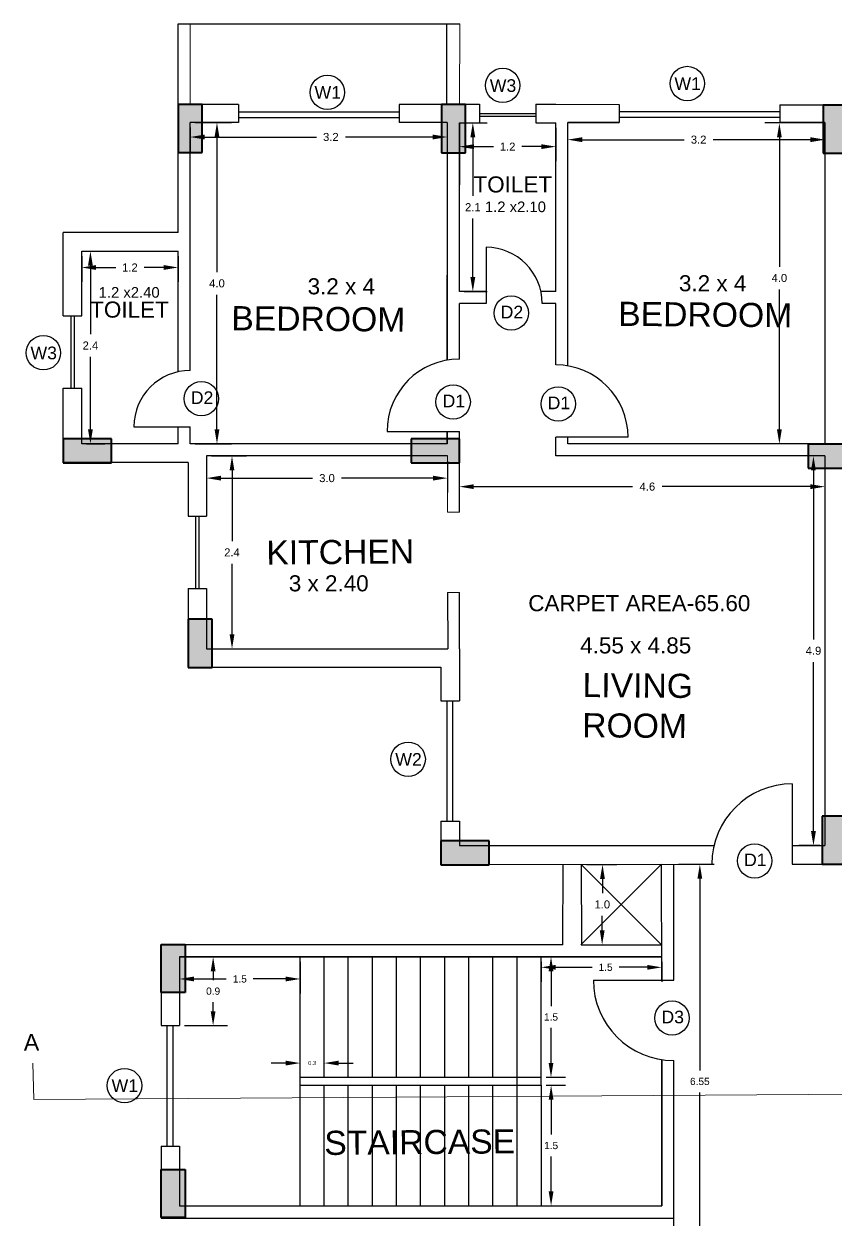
# Model space of a CAD drawing. Header units: metres. Extents: x 15463 to 32022, y 1223 to 33962.
# Drawn here: x 29604.87 to 29614.95, y 4321.9 to 4336.76 of the extents above; entities that cross this region are included whole.
import ezdxf

# ---------------------------------------------------------------- set-up
doc = ezdxf.new("R2010")
doc.units = ezdxf.units.M
doc.header["$LTSCALE"] = 0.1
doc.layers.add('COLUMN', color=7, linetype='Continuous', lineweight=40)
doc.layers.add('text', color=7, linetype='Continuous', lineweight=5)
doc.layers.add('window', color=150, linetype='Continuous')
doc.styles.get("Standard").update_dxf_attribs({"font": 'arial.ttf'})
doc.dimstyles.get("Standard").update_dxf_attribs({"dimtxt": 0.1, "dimasz": 0.18, "dimexe": 0.18, "dimexo": 0.0625, "dimgap": 0.09, "dimtad": 0, "dimtih": 1, "dimtoh": 1, "dimdec": 1, "dimzin": 0, "dimdsep": 46, "dimtxsty": 'Standard', "dimcen": 0.09, "dimadec": 0, "dimazin": 0, "dimtfac": 1, "dimtdec": 1, "dimtofl": 0, "dimtmove": 0, "dimatfit": 3, "dimfxl": 1, "dimtolj": 1, "dimtzin": 0, "dimarcsym": 0})

# ---------------------------------------------------------------- blocks, each defined once
blk = doc.blocks.new('*D376')
at = {"color": 0, "lineweight": -2, "transparency": 16777216}
for p, q in [((29611.367, 4325.151), (29611.607, 4325.151)), ((29611.427, 4324.971), (29611.427, 4324.537)), ((29611.427, 4323.831), (29611.427, 4324.265)), ((29611.367, 4323.651), (29611.607, 4323.651))]:
    blk.add_line(p, q, dxfattribs=at)
at = {"color": 0, "transparency": 16777216}
for points in [[(29611.397, 4324.971), (29611.457, 4324.971), (29611.427, 4325.151)], [(29611.397, 4323.831), (29611.457, 4323.831), (29611.427, 4323.651)]]:
    blk.add_solid(points, dxfattribs=at)
at = {"layer": 'Defpoints', "color": 0, "transparency": 16777216}
for p in [(29611.304, 4325.151), (29611.304, 4323.651), (29611.427, 4323.651)]:
    blk.add_point(p, dxfattribs=at)
at = {"color": 0, "transparency": 16777216, "insert": (29611.427, 4324.401), "char_height": 0.09, "attachment_point": 5}
blk.add_mtext('\\A1;1.5', dxfattribs=at)
blk = doc.blocks.new('*D377')
at = {"color": 0, "lineweight": -2, "transparency": 16777216}
for p, q in [((29611.367, 4323.551), (29611.608, 4323.551)), ((29611.428, 4323.371), (29611.428, 4322.937)), ((29611.428, 4322.231), (29611.428, 4322.665)), ((29611.367, 4322.051), (29611.608, 4322.051))]:
    blk.add_line(p, q, dxfattribs=at)
at = {"color": 0, "transparency": 16777216}
for points in [[(29611.398, 4323.371), (29611.458, 4323.371), (29611.428, 4323.551)], [(29611.398, 4322.231), (29611.458, 4322.231), (29611.428, 4322.051)]]:
    blk.add_solid(points, dxfattribs=at)
at = {"layer": 'Defpoints', "color": 0, "transparency": 16777216}
for p in [(29611.304, 4323.551), (29611.304, 4322.051), (29611.428, 4322.051)]:
    blk.add_point(p, dxfattribs=at)
at = {"color": 0, "transparency": 16777216, "insert": (29611.428, 4322.801), "char_height": 0.09, "attachment_point": 5}
blk.add_mtext('\\A1;1.5', dxfattribs=at)
blk = doc.blocks.new('*D378')
at = {"color": 0, "lineweight": -2, "transparency": 16777216}
for p, q in [((29608.304, 4323.713), (29608.304, 4324.008)), ((29608.604, 4323.713), (29608.604, 4324.008)), ((29608.124, 4323.828), (29607.944, 4323.828)), ((29608.784, 4323.828), (29608.964, 4323.828))]:
    blk.add_line(p, q, dxfattribs=at)
at = {"color": 0, "transparency": 16777216}
for points in [[(29608.124, 4323.858), (29608.124, 4323.798), (29608.304, 4323.828)], [(29608.784, 4323.858), (29608.784, 4323.798), (29608.604, 4323.828)]]:
    blk.add_solid(points, dxfattribs=at)
at = {"layer": 'Defpoints', "color": 0, "transparency": 16777216}
for p in [(29608.604, 4323.828), (29608.304, 4323.651), (29608.604, 4323.651)]:
    blk.add_point(p, dxfattribs=at)
at = {"color": 0, "transparency": 16777216, "insert": (29608.454, 4323.828), "char_height": 0.05, "attachment_point": 5}
blk.add_mtext('\\A1;0.3', dxfattribs=at)
blk = doc.blocks.new('*D379')
at = {"color": 0, "lineweight": -2, "transparency": 16777216}
for p, q in [((29606.867, 4325.151), (29607.402, 4325.151)), ((29607.222, 4324.971), (29607.222, 4324.859)), ((29607.222, 4324.474), (29607.222, 4324.587)), ((29606.867, 4324.294), (29607.402, 4324.294))]:
    blk.add_line(p, q, dxfattribs=at)
at = {"color": 0, "transparency": 16777216}
for points in [[(29607.192, 4324.971), (29607.252, 4324.971), (29607.222, 4325.151)], [(29607.192, 4324.474), (29607.252, 4324.474), (29607.222, 4324.294)]]:
    blk.add_solid(points, dxfattribs=at)
at = {"layer": 'Defpoints', "color": 0, "transparency": 16777216}
for p in [(29606.804, 4325.151), (29606.804, 4324.294), (29607.222, 4324.294)]:
    blk.add_point(p, dxfattribs=at)
at = {"color": 0, "transparency": 16777216, "insert": (29607.222, 4324.723), "char_height": 0.09, "attachment_point": 5}
blk.add_mtext('\\A1;0.9', dxfattribs=at)
blk = doc.blocks.new('*D380')
at = {"color": 0, "lineweight": -2, "transparency": 16777216}
for p, q in [((29606.804, 4325.088), (29606.804, 4324.695)), ((29608.304, 4325.088), (29608.304, 4324.695)), ((29606.984, 4324.875), (29607.386, 4324.875)), ((29608.124, 4324.875), (29607.722, 4324.875))]:
    blk.add_line(p, q, dxfattribs=at)
at = {"color": 0, "transparency": 16777216}
for points in [[(29606.984, 4324.905), (29606.984, 4324.845), (29606.804, 4324.875)], [(29608.124, 4324.905), (29608.124, 4324.845), (29608.304, 4324.875)]]:
    blk.add_solid(points, dxfattribs=at)
at = {"layer": 'Defpoints', "color": 0, "transparency": 16777216}
for p in [(29606.804, 4325.151), (29608.304, 4325.151), (29608.304, 4324.875)]:
    blk.add_point(p, dxfattribs=at)
at = {"color": 0, "transparency": 16777216, "insert": (29607.554, 4324.875), "char_height": 0.09, "attachment_point": 5}
blk.add_mtext('\\A1;1.5', dxfattribs=at)
blk = doc.blocks.new('*D381')
at = {"color": 0, "lineweight": -2, "transparency": 16777216}
for p, q in [((29611.304, 4325.088), (29611.304, 4324.84)), ((29611.484, 4325.02), (29611.938, 4325.02)), ((29612.624, 4325.02), (29612.274, 4325.02)), ((29612.804, 4325.088), (29612.804, 4324.84))]:
    blk.add_line(p, q, dxfattribs=at)
at = {"color": 0, "transparency": 16777216}
for points in [[(29611.484, 4325.05), (29611.484, 4324.99), (29611.304, 4325.02)], [(29612.624, 4325.05), (29612.624, 4324.99), (29612.804, 4325.02)]]:
    blk.add_solid(points, dxfattribs=at)
at = {"layer": 'Defpoints', "color": 0, "transparency": 16777216}
for p in [(29611.304, 4325.151), (29612.804, 4325.151), (29612.804, 4325.02)]:
    blk.add_point(p, dxfattribs=at)
at = {"color": 0, "transparency": 16777216, "insert": (29612.106, 4325.02), "char_height": 0.09, "attachment_point": 5}
blk.add_mtext('\\A1;1.5', dxfattribs=at)
blk = doc.blocks.new('*D382')
at = {"color": 0, "lineweight": -2, "transparency": 16777216}
for p, q in [((29611.867, 4326.301), (29612.248, 4326.299)), ((29612.067, 4326.12), (29612.066, 4325.943)), ((29612.064, 4325.48), (29612.065, 4325.661)), ((29611.863, 4325.301), (29612.243, 4325.299))]:
    blk.add_line(p, q, dxfattribs=at)
at = {"color": 0, "transparency": 16777216}
for points in [[(29612.037, 4326.12), (29612.097, 4326.12), (29612.068, 4326.3)], [(29612.034, 4325.48), (29612.094, 4325.48), (29612.063, 4325.3)]]:
    blk.add_solid(points, dxfattribs=at)
at = {"layer": 'Defpoints', "color": 0, "transparency": 16777216}
for p in [(29611.804, 4326.301), (29611.8, 4325.301), (29612.063, 4325.3)]:
    blk.add_point(p, dxfattribs=at)
at = {"color": 0, "transparency": 16777216, "insert": (29612.065, 4325.802), "char_height": 0.1, "attachment_point": 5}
blk.add_mtext('\\A1;1.0', dxfattribs=at)
blk = doc.blocks.new('*D351')
at = {"color": 0, "lineweight": -2, "transparency": 16777216}
for p, q in [((29613.013, 4326.303), (29613.459, 4326.303)), ((29613.279, 4326.123), (29613.279, 4323.735)), ((29613.279, 4321.075), (29613.279, 4323.463)), ((29613.013, 4320.895), (29613.459, 4320.895))]:
    blk.add_line(p, q, dxfattribs=at)
at = {"color": 0, "transparency": 16777216}
for points in [[(29613.249, 4326.123), (29613.309, 4326.123), (29613.279, 4326.303)], [(29613.249, 4321.075), (29613.309, 4321.075), (29613.279, 4320.895)]]:
    blk.add_solid(points, dxfattribs=at)
at = {"layer": 'Defpoints', "color": 0, "transparency": 16777216}
for p in [(29612.95, 4326.303), (29612.95, 4320.895), (29613.279, 4320.895)]:
    blk.add_point(p, dxfattribs=at)
at = {"color": 0, "transparency": 16777216, "insert": (29613.279, 4323.599), "char_height": 0.09, "attachment_point": 5}
blk.add_mtext('\\A1;6.55', dxfattribs=at)
blk = doc.blocks.new('*D352')
at = {"color": 0, "lineweight": -2, "transparency": 16777216}
for p, q in [((29606.936, 4335.472), (29606.936, 4335.175)), ((29610.136, 4335.472), (29610.136, 4335.175)), ((29607.116, 4335.355), (29608.507, 4335.355)), ((29609.956, 4335.355), (29608.868, 4335.355))]:
    blk.add_line(p, q, dxfattribs=at)
at = {"color": 0, "transparency": 16777216}
for points in [[(29607.116, 4335.385), (29607.116, 4335.325), (29606.936, 4335.355)], [(29609.956, 4335.385), (29609.956, 4335.325), (29610.136, 4335.355)]]:
    blk.add_solid(points, dxfattribs=at)
at = {"layer": 'Defpoints', "color": 0, "transparency": 16777216}
for p in [(29606.936, 4335.535), (29610.136, 4335.535), (29610.136, 4335.355)]:
    blk.add_point(p, dxfattribs=at)
at = {"color": 0, "transparency": 16777216, "insert": (29608.687, 4335.355), "char_height": 0.1, "attachment_point": 5}
blk.add_mtext('\\A1;3.2', dxfattribs=at)
blk = doc.blocks.new('*D383')
at = {"color": 0, "lineweight": -2, "transparency": 16777216}
for p, q in [((29610.287, 4335.469), (29610.287, 4335.055)), ((29611.487, 4335.468), (29611.487, 4335.055)), ((29610.467, 4335.235), (29610.711, 4335.235)), ((29611.307, 4335.235), (29611.063, 4335.235))]:
    blk.add_line(p, q, dxfattribs=at)
at = {"color": 0, "transparency": 16777216}
for points in [[(29610.467, 4335.265), (29610.467, 4335.205), (29610.287, 4335.235)], [(29611.307, 4335.265), (29611.307, 4335.205), (29611.487, 4335.235)]]:
    blk.add_solid(points, dxfattribs=at)
at = {"layer": 'Defpoints', "color": 0, "transparency": 16777216}
for p in [(29610.287, 4335.532), (29611.487, 4335.531), (29611.487, 4335.235)]:
    blk.add_point(p, dxfattribs=at)
at = {"color": 0, "transparency": 16777216, "insert": (29610.887, 4335.235), "char_height": 0.1, "attachment_point": 5}
blk.add_mtext('\\A1;1.2', dxfattribs=at)
blk = doc.blocks.new('*D353')
at = {"color": 0, "lineweight": -2, "transparency": 16777216}
for p, q in [((29611.636, 4335.173), (29611.636, 4335.502)), ((29614.836, 4335.173), (29614.836, 4335.502)), ((29611.816, 4335.322), (29613.083, 4335.322)), ((29614.656, 4335.322), (29613.444, 4335.322))]:
    blk.add_line(p, q, dxfattribs=at)
at = {"color": 0, "transparency": 16777216}
for points in [[(29611.816, 4335.352), (29611.816, 4335.292), (29611.636, 4335.322)], [(29614.656, 4335.352), (29614.656, 4335.292), (29614.836, 4335.322)]]:
    blk.add_solid(points, dxfattribs=at)
at = {"layer": 'Defpoints', "color": 0, "transparency": 16777216}
for p in [(29614.836, 4335.322), (29611.636, 4335.11), (29614.836, 4335.11)]:
    blk.add_point(p, dxfattribs=at)
at = {"color": 0, "transparency": 16777216, "insert": (29613.264, 4335.322), "char_height": 0.1, "attachment_point": 5}
blk.add_mtext('\\A1;3.2', dxfattribs=at)
blk = doc.blocks.new('*D384')
at = {"color": 0, "lineweight": -2, "transparency": 16777216}
for p, q in [((29606.998, 4335.535), (29607.45, 4335.535)), ((29607.27, 4335.355), (29607.27, 4333.674)), ((29607.27, 4331.715), (29607.27, 4333.392)), ((29606.998, 4331.535), (29607.45, 4331.535))]:
    blk.add_line(p, q, dxfattribs=at)
at = {"color": 0, "transparency": 16777216}
for points in [[(29607.24, 4335.355), (29607.3, 4335.355), (29607.27, 4335.535)], [(29607.24, 4331.715), (29607.3, 4331.715), (29607.27, 4331.535)]]:
    blk.add_solid(points, dxfattribs=at)
at = {"layer": 'Defpoints', "color": 0, "transparency": 16777216}
for p in [(29606.936, 4335.535), (29606.936, 4331.535), (29607.27, 4331.535)]:
    blk.add_point(p, dxfattribs=at)
at = {"color": 0, "transparency": 16777216, "insert": (29607.27, 4333.533), "char_height": 0.1, "attachment_point": 5}
blk.add_mtext('\\A1;4.0', dxfattribs=at)
blk = doc.blocks.new('*D385')
at = {"color": 0, "lineweight": -2, "transparency": 16777216}
for p, q in [((29605.586, 4333.872), (29605.586, 4333.551)), ((29606.786, 4333.872), (29606.786, 4333.551)), ((29605.766, 4333.731), (29606.01, 4333.731)), ((29606.606, 4333.731), (29606.362, 4333.731))]:
    blk.add_line(p, q, dxfattribs=at)
at = {"color": 0, "transparency": 16777216}
for points in [[(29605.766, 4333.761), (29605.766, 4333.701), (29605.586, 4333.731)], [(29606.606, 4333.761), (29606.606, 4333.701), (29606.786, 4333.731)]]:
    blk.add_solid(points, dxfattribs=at)
at = {"layer": 'Defpoints', "color": 0, "transparency": 16777216}
for p in [(29605.586, 4333.935), (29606.786, 4333.935), (29606.786, 4333.731)]:
    blk.add_point(p, dxfattribs=at)
at = {"color": 0, "transparency": 16777216, "insert": (29606.186, 4333.731), "char_height": 0.1, "attachment_point": 5}
blk.add_mtext('\\A1;1.2', dxfattribs=at)
blk = doc.blocks.new('*D386')
at = {"color": 0, "lineweight": -2, "transparency": 16777216}
for p, q in [((29605.648, 4333.935), (29605.875, 4333.935)), ((29605.695, 4333.755), (29605.695, 4332.9)), ((29605.695, 4331.715), (29605.695, 4332.62)), ((29605.648, 4331.535), (29605.875, 4331.535))]:
    blk.add_line(p, q, dxfattribs=at)
at = {"color": 0, "transparency": 16777216}
for points in [[(29605.665, 4333.755), (29605.725, 4333.755), (29605.695, 4333.935)], [(29605.665, 4331.715), (29605.725, 4331.715), (29605.695, 4331.535)]]:
    blk.add_solid(points, dxfattribs=at)
at = {"layer": 'Defpoints', "color": 0, "transparency": 16777216}
for p in [(29605.586, 4333.935), (29605.586, 4331.535), (29605.695, 4331.535)]:
    blk.add_point(p, dxfattribs=at)
at = {"color": 0, "transparency": 16777216, "insert": (29605.695, 4332.76), "char_height": 0.1, "attachment_point": 5}
blk.add_mtext('\\A1;2.4', dxfattribs=at)
blk = doc.blocks.new('*D387')
at = {"color": 0, "lineweight": -2, "transparency": 16777216}
for p, q in [((29610.349, 4335.532), (29610.634, 4335.532)), ((29610.454, 4335.352), (29610.454, 4334.622)), ((29610.454, 4333.612), (29610.454, 4334.341)), ((29610.348, 4333.432), (29610.634, 4333.432))]:
    blk.add_line(p, q, dxfattribs=at)
at = {"color": 0, "transparency": 16777216}
for points in [[(29610.424, 4335.352), (29610.484, 4335.352), (29610.454, 4335.532)], [(29610.424, 4333.612), (29610.484, 4333.612), (29610.454, 4333.432)]]:
    blk.add_solid(points, dxfattribs=at)
at = {"layer": 'Defpoints', "color": 0, "transparency": 16777216}
for p in [(29610.287, 4335.532), (29610.286, 4333.432), (29610.454, 4333.432)]:
    blk.add_point(p, dxfattribs=at)
at = {"color": 0, "transparency": 16777216, "insert": (29610.454, 4334.482), "char_height": 0.1, "attachment_point": 5}
blk.add_mtext('\\A1;2.1', dxfattribs=at)
blk = doc.blocks.new('*D354')
at = {"color": 0, "lineweight": -2, "transparency": 16777216}
for p, q in [((29614.611, 4335.531), (29614.089, 4335.531)), ((29614.269, 4335.351), (29614.269, 4333.741)), ((29614.269, 4331.715), (29614.269, 4333.459)), ((29614.611, 4331.535), (29614.089, 4331.535))]:
    blk.add_line(p, q, dxfattribs=at)
at = {"color": 0, "transparency": 16777216}
for points in [[(29614.239, 4335.351), (29614.299, 4335.351), (29614.269, 4335.531)], [(29614.239, 4331.715), (29614.299, 4331.715), (29614.269, 4331.535)]]:
    blk.add_solid(points, dxfattribs=at)
at = {"layer": 'Defpoints', "color": 0, "transparency": 16777216}
for p in [(29614.674, 4335.531), (29614.269, 4331.535), (29614.674, 4331.535)]:
    blk.add_point(p, dxfattribs=at)
at = {"color": 0, "transparency": 16777216, "insert": (29614.269, 4333.6), "char_height": 0.1, "attachment_point": 5}
blk.add_mtext('\\A1;4.0', dxfattribs=at)
blk = doc.blocks.new('*D388')
at = {"color": 0, "lineweight": -2, "transparency": 16777216}
for p, q in [((29607.203, 4331.385), (29607.637, 4331.385)), ((29607.457, 4331.205), (29607.457, 4330.325)), ((29607.457, 4329.165), (29607.457, 4330.044)), ((29607.203, 4328.985), (29607.637, 4328.985))]:
    blk.add_line(p, q, dxfattribs=at)
at = {"color": 0, "transparency": 16777216}
for points in [[(29607.427, 4331.205), (29607.487, 4331.205), (29607.457, 4331.385)], [(29607.427, 4329.165), (29607.487, 4329.165), (29607.457, 4328.985)]]:
    blk.add_solid(points, dxfattribs=at)
at = {"layer": 'Defpoints', "color": 0, "transparency": 16777216}
for p in [(29607.141, 4331.385), (29607.141, 4328.985), (29607.457, 4328.985)]:
    blk.add_point(p, dxfattribs=at)
at = {"color": 0, "transparency": 16777216, "insert": (29607.457, 4330.185), "char_height": 0.1, "attachment_point": 5}
blk.add_mtext('\\A1;2.4', dxfattribs=at)
blk = doc.blocks.new('*D355')
at = {"color": 0, "lineweight": -2, "transparency": 16777216}
for p, q in [((29607.141, 4331.322), (29607.141, 4330.929)), ((29610.138, 4331.322), (29610.138, 4330.929)), ((29607.321, 4331.109), (29608.458, 4331.109)), ((29609.958, 4331.109), (29608.82, 4331.109))]:
    blk.add_line(p, q, dxfattribs=at)
at = {"color": 0, "transparency": 16777216}
for points in [[(29607.321, 4331.139), (29607.321, 4331.079), (29607.141, 4331.109)], [(29609.958, 4331.139), (29609.958, 4331.079), (29610.138, 4331.109)]]:
    blk.add_solid(points, dxfattribs=at)
at = {"layer": 'Defpoints', "color": 0, "transparency": 16777216}
for p in [(29607.141, 4331.385), (29610.138, 4331.384), (29610.138, 4331.109)]:
    blk.add_point(p, dxfattribs=at)
at = {"color": 0, "transparency": 16777216, "insert": (29608.639, 4331.109), "char_height": 0.1, "attachment_point": 5}
blk.add_mtext('\\A1;3.0', dxfattribs=at)
blk = doc.blocks.new('*D389')
at = {"color": 0, "lineweight": -2, "transparency": 16777216}
for p, q in [((29614.773, 4331.385), (29614.513, 4331.385)), ((29614.693, 4331.205), (29614.693, 4329.101)), ((29614.693, 4326.715), (29614.693, 4328.819)), ((29614.773, 4326.535), (29614.513, 4326.535))]:
    blk.add_line(p, q, dxfattribs=at)
at = {"color": 0, "transparency": 16777216}
for points in [[(29614.663, 4331.205), (29614.723, 4331.205), (29614.693, 4331.385)], [(29614.663, 4326.715), (29614.723, 4326.715), (29614.693, 4326.535)]]:
    blk.add_solid(points, dxfattribs=at)
at = {"layer": 'Defpoints', "color": 0, "transparency": 16777216}
for p in [(29614.836, 4331.385), (29614.693, 4326.535), (29614.836, 4326.535)]:
    blk.add_point(p, dxfattribs=at)
at = {"color": 0, "transparency": 16777216, "insert": (29614.693, 4328.96), "char_height": 0.1, "attachment_point": 5}
blk.add_mtext('\\A1;4.9', dxfattribs=at)
blk = doc.blocks.new('*D356')
at = {"color": 0, "lineweight": -2, "transparency": 16777216}
for p, q in [((29610.286, 4330.884), (29610.286, 4331.183)), ((29614.836, 4331.223), (29614.836, 4330.823)), ((29610.466, 4331.003), (29612.443, 4331.003)), ((29614.656, 4331.003), (29612.809, 4331.003))]:
    blk.add_line(p, q, dxfattribs=at)
at = {"color": 0, "transparency": 16777216}
for points in [[(29610.466, 4331.033), (29610.466, 4330.973), (29610.286, 4331.003)], [(29614.656, 4331.033), (29614.656, 4330.973), (29614.836, 4331.003)]]:
    blk.add_solid(points, dxfattribs=at)
at = {"layer": 'Defpoints', "color": 0, "transparency": 16777216}
for p in [(29614.836, 4331.285), (29614.836, 4331.003), (29610.286, 4330.821)]:
    blk.add_point(p, dxfattribs=at)
at = {"color": 0, "transparency": 16777216, "insert": (29612.626, 4331.003), "char_height": 0.1, "attachment_point": 5}
blk.add_mtext('\\A1;4.6', dxfattribs=at)
blk = doc.blocks.new('ht')
h = blk.add_hatch(color=256)
h.dxf.hatch_style = 1
h.paths.add_polyline_path([(-0.879, 1.058), (-1.179, 1.058), (-1.179, 0.458), (-0.879, 0.458)])
for p, q in [((-1.179, 1.058), (-0.879, 1.058)), ((-1.179, 0.458), (-1.179, 1.058)), ((-0.879, 1.058), (-0.879, 0.458)), ((-0.879, 0.458), (-1.179, 0.458))]:
    blk.add_line(p, q)

msp = doc.modelspace()

# ---------------------------------------------------------------- linework, layer by layer
for p, q in [((29606.786, 4335.763), (29606.786, 4336.763)), ((29606.786, 4336.763), (29610.291, 4336.763)), ((29610.125, 4336.763), (29610.125, 4335.761)), ((29606.786, 4334.165), (29606.786, 4335.763)), ((29607.536, 4335.761), (29606.936, 4335.761)), ((29610.125, 4335.761), (29609.536, 4335.761)), ((29610.287, 4335.762), (29610.537, 4335.762)), ((29610.287, 4335.762), (29610.537, 4335.762)), ((29611.237, 4335.762), (29611.487, 4335.762)), ((29611.237, 4335.762), (29611.487, 4335.762)), ((29611.486, 4335.762), (29612.276, 4335.76)), ((29614.276, 4335.756), (29615.066, 4335.754)), ((29614.834, 4335.757), (29614.834, 4335.754)), ((29615.624, 4335.756), (29614.834, 4335.754)), ((29614.836, 4335.754), (29614.836, 4335.754)), ((29607.536, 4335.535), (29606.936, 4335.535)), ((29606.936, 4332.449), (29606.936, 4335.535)), ((29610.136, 4335.535), (29609.536, 4335.535)), ((29610.136, 4335.535), (29610.136, 4332.577)), ((29610.286, 4333.432), (29610.287, 4335.532)), ((29610.287, 4335.532), (29610.286, 4334.761)), ((29610.287, 4335.532), (29610.537, 4335.532)), ((29611.237, 4335.532), (29611.487, 4335.532)), ((29611.486, 4333.432), (29611.487, 4335.532)), ((29612.276, 4335.535), (29611.636, 4335.535)), ((29611.636, 4332.505), (29611.636, 4335.535)), ((29611.636, 4335.535), (29612.276, 4335.535)), ((29614.836, 4335.535), (29614.276, 4335.535)), ((29614.276, 4335.535), (29614.836, 4335.535)), ((29614.836, 4335.535), (29614.836, 4331.535)), ((29605.356, 4333.129), (29605.356, 4334.165)), ((29606.786, 4334.165), (29605.356, 4334.165)), ((29605.586, 4333.129), (29605.586, 4333.935)), ((29605.586, 4333.935), (29606.786, 4333.935)), ((29606.786, 4332.433), (29606.786, 4333.935)), ((29610.618, 4333.982), (29610.618, 4333.282)), ((29605.586, 4333.129), (29605.586, 4333.635)), ((29610.136, 4332.577), (29610.136, 4333.635)), ((29610.618, 4333.432), (29610.287, 4333.432)), ((29611.487, 4333.432), (29611.302, 4333.432)), ((29610.286, 4332.59), (29610.286, 4333.282)), ((29610.618, 4333.282), (29610.287, 4333.282)), ((29611.487, 4333.282), (29611.318, 4333.282)), ((29611.486, 4332.518), (29611.486, 4333.282)), ((29605.356, 4331.302), (29605.356, 4332.229)), ((29605.586, 4331.535), (29605.586, 4332.229)), ((29605.586, 4331.535), (29605.586, 4332.229)), ((29606.236, 4331.749), (29606.936, 4331.749)), ((29606.786, 4331.535), (29606.786, 4331.749)), ((29606.936, 4331.535), (29606.936, 4331.749)), ((29609.386, 4331.69), (29610.286, 4331.69)), ((29610.136, 4331.535), (29610.136, 4331.69)), ((29610.136, 4331.69), (29610.136, 4331.535)), ((29610.286, 4330.685), (29610.286, 4331.69)), ((29606.786, 4331.535), (29605.586, 4331.535)), ((29606.786, 4331.535), (29606.636, 4331.535)), ((29610.136, 4331.535), (29606.936, 4331.535)), ((29611.486, 4331.385), (29611.486, 4331.618)), ((29612.386, 4331.618), (29611.486, 4331.618)), ((29611.636, 4331.535), (29611.636, 4331.618)), ((29614.836, 4331.535), (29611.636, 4331.535)), ((29610.138, 4331.385), (29607.141, 4331.385)), ((29607.141, 4331.385), (29607.141, 4330.635)), ((29614.836, 4331.385), (29611.486, 4331.385)), ((29614.836, 4331.385), (29614.836, 4326.535)), ((29606.911, 4331.305), (29605.356, 4331.302)), ((29606.911, 4331.305), (29606.911, 4330.635)), ((29606.911, 4329.735), (29606.911, 4328.755)), ((29607.141, 4329.735), (29607.141, 4328.985)), ((29610.139, 4329.685), (29610.141, 4328.985)), ((29610.286, 4328.985), (29610.286, 4329.685)), ((29607.141, 4328.985), (29610.141, 4328.985)), ((29610.286, 4328.985), (29610.286, 4328.338)), ((29606.911, 4328.755), (29610.056, 4328.755)), ((29610.056, 4328.755), (29610.056, 4328.338)), ((29614.429, 4327.304), (29614.429, 4326.304)), ((29610.056, 4326.838), (29610.056, 4326.298)), ((29610.286, 4326.838), (29610.286, 4326.535)), ((29610.286, 4326.535), (29613.456, 4326.535)), ((29614.429, 4326.535), (29614.836, 4326.535)), ((29610.056, 4326.298), (29613.429, 4326.304)), ((29611.574, 4326.302), (29611.57, 4325.301)), ((29612.8, 4326.302), (29611.8, 4325.301)), ((29611.804, 4326.301), (29611.805, 4325.301)), ((29611.804, 4326.301), (29612.8, 4325.301)), ((29612.799, 4326.302), (29612.8, 4324.861)), ((29612.95, 4326.302), (29612.95, 4324.861)), ((29614.429, 4326.304), (29615.064, 4326.305)), ((29615.471, 4326.304), (29614.836, 4326.305)), ((29611.574, 4325.301), (29606.574, 4325.3)), ((29611.804, 4325.301), (29612.804, 4325.301)), ((29612.804, 4325.151), (29606.804, 4325.151)), ((29611.304, 4323.651), (29611.304, 4325.151)), ((29611.654, 4325.151), (29612.804, 4325.151)), ((29612.804, 4323.872), (29612.804, 4322.051)), ((29612.951, 4323.861), (29612.952, 4320.895)), ((29611.304, 4323.551), (29611.304, 4323.651)), ((29611.304, 4323.551), (29611.304, 4322.051))]:
    msp.add_line(p, q)
at = {"color": 7}
for p, q in [((29606.574, 4325.3), (29606.574, 4324.294)), ((29606.804, 4325.151), (29612.804, 4325.151)), ((29606.804, 4325.151), (29606.804, 4324.294)), ((29608.304, 4323.651), (29608.304, 4325.151)), ((29608.604, 4323.651), (29608.604, 4325.151)), ((29608.904, 4323.651), (29608.904, 4325.151)), ((29609.204, 4323.651), (29609.204, 4325.151)), ((29609.504, 4323.651), (29609.504, 4325.151)), ((29609.804, 4323.651), (29609.804, 4325.151)), ((29610.104, 4323.651), (29610.104, 4325.151)), ((29610.404, 4323.651), (29610.404, 4325.151)), ((29610.704, 4323.651), (29610.704, 4325.151)), ((29611.004, 4323.551), (29611.004, 4325.151)), ((29611.954, 4324.861), (29612.954, 4324.861)), ((29612.804, 4323.089), (29612.804, 4323.872)), ((29608.304, 4322.051), (29608.304, 4323.651)), ((29608.304, 4323.651), (29611.304, 4323.651)), ((29608.304, 4323.551), (29611.304, 4323.551)), ((29608.604, 4322.051), (29608.604, 4323.551)), ((29608.904, 4322.051), (29608.904, 4323.551)), ((29609.204, 4322.051), (29609.204, 4323.551)), ((29609.504, 4322.051), (29609.504, 4323.551)), ((29609.804, 4322.051), (29609.804, 4323.551)), ((29610.104, 4322.051), (29610.104, 4323.551)), ((29610.404, 4322.051), (29610.404, 4323.551)), ((29610.704, 4322.051), (29610.704, 4323.551)), ((29611.004, 4322.051), (29611.004, 4323.551)), ((29612.804, 4322.051), (29612.804, 4323.089)), ((29606.574, 4322.794), (29606.574, 4321.899)), ((29606.804, 4322.794), (29606.804, 4322.051)), ((29606.804, 4322.051), (29612.804, 4322.051)), ((29606.574, 4321.899), (29612.951, 4321.897))]:
    msp.add_line(p, q, dxfattribs=at)
at = {"color": 251, "true_color": 0x636466}
for centre in [(29610.825, 4335.997), (29613.123, 4336.021), (29608.644, 4335.911), (29610.932, 4333.164), (29605.11, 4332.669), (29607.076, 4332.098), (29610.209, 4332.057), (29611.517, 4332.033), (29609.649, 4327.61), (29613.961, 4326.345), (29612.933, 4324.389), (29606.119, 4323.548)]:
    msp.add_circle(centre, 0.214, dxfattribs=at)
for centre, radius, start, end in [((29610.618, 4333.282), 0.7, 0, 90), ((29610.286, 4331.69), 0.9, 90, 180), ((29606.936, 4331.749), 0.7, 90, 180), ((29611.486, 4331.618), 0.9, 0, 90), ((29614.429, 4326.304), 1, 90, 180), ((29612.954, 4324.861), 1, 180, 270)]:
    msp.add_arc(centre, radius, start, end)
at = {"layer": 'text'}
for p, q in [((29606.936, 4335.761), (29606.936, 4336.763)), ((29610.287, 4335.762), (29610.291, 4336.763)), ((29610.138, 4330.685), (29610.138, 4331.385)), ((29610.138, 4330.685), (29610.286, 4330.685)), ((29610.138, 4329.685), (29610.286, 4329.685)), ((29604.98, 4323.827), (29604.992, 4323.373)), ((29604.992, 4323.373), (29620.741, 4323.48))]:
    msp.add_line(p, q, dxfattribs=at)
at = {"layer": 'window', "color": 150, "true_color": 0x0080ff}
for p, q in [((29607.536, 4335.761), (29607.536, 4335.535)), ((29609.536, 4335.761), (29609.536, 4335.535)), ((29610.537, 4335.762), (29610.537, 4335.532)), ((29611.237, 4335.762), (29611.237, 4335.532)), ((29612.276, 4335.76), (29612.276, 4335.535)), ((29614.276, 4335.756), (29614.276, 4335.535)), ((29607.536, 4335.67), (29609.536, 4335.67)), ((29607.536, 4335.599), (29609.536, 4335.599)), ((29610.537, 4335.647), (29611.237, 4335.647)), ((29610.537, 4335.616), (29611.237, 4335.616)), ((29612.276, 4335.672), (29614.276, 4335.672)), ((29612.276, 4335.601), (29614.276, 4335.601)), ((29605.356, 4333.129), (29605.586, 4333.129)), ((29605.454, 4332.229), (29605.454, 4333.129)), ((29605.496, 4332.229), (29605.496, 4333.129)), ((29605.356, 4332.229), (29605.586, 4332.229)), ((29606.911, 4330.635), (29607.141, 4330.635)), ((29607.006, 4329.735), (29607.006, 4330.635)), ((29607.048, 4329.735), (29607.048, 4330.635)), ((29606.911, 4329.735), (29607.141, 4329.735)), ((29610.056, 4328.338), (29610.286, 4328.338)), ((29610.134, 4326.838), (29610.134, 4328.338)), ((29610.205, 4326.838), (29610.205, 4328.338)), ((29610.056, 4326.838), (29610.286, 4326.838)), ((29606.574, 4324.294), (29606.804, 4324.294)), ((29606.652, 4322.794), (29606.652, 4324.294)), ((29606.723, 4322.794), (29606.723, 4324.294)), ((29606.574, 4322.794), (29606.804, 4322.794))]:
    msp.add_line(p, q, dxfattribs=at)

# ---------------------------------------------------------------- block references
at = {"layer": 'COLUMN', "xscale": -1}
for p, rotation in [((29607.965, 4336.219), 180), ((29611.242, 4336.216), 180), ((29615.992, 4336.21), 180), ((29606.414, 4330.421), 90), ((29610.744, 4330.421), 90), ((29615.684, 4330.353), 90), ((29608.089, 4329.811), 180), ((29615.979, 4327.36), 180), ((29611.114, 4325.416), 90)]:
    msp.add_blockref('ht', p, dxfattribs=dict(at, rotation=rotation))
at = {"layer": 'COLUMN'}
for p in [(29607.753, 4324.247), (29607.753, 4321.447)]:
    msp.add_blockref('ht', p, dxfattribs=at)

# ---------------------------------------------------------------- texts
at = {"color": 251, "true_color": 0x636466}
for s, p in [('W3', (29610.665, 4335.917)), ('W1', (29612.963, 4335.941)), ('W1', (29608.484, 4335.831)), ('D2', (29610.8, 4333.098)), ('W3', (29604.949, 4332.589)), ('D2', (29606.944, 4332.032)), ('D1', (29610.077, 4331.991)), ('D1', (29611.385, 4331.967)), ('W2', (29609.489, 4327.529)), ('D1', (29613.829, 4326.279)), ('D3', (29612.801, 4324.323)), ('W1', (29605.958, 4323.468))]:
    msp.add_text(s, height=0.1573, dxfattribs=at).set_placement(p)
for s, p in [('1.2 x2.10', (29610.604, 4334.42)), ('1.2 x2.40', (29605.797, 4333.355))]:
    msp.add_text(s, height=0.1322).set_placement(p)
at = {"char_height": 0.2}
for s, insert, attachment_point in [('TOILET', (29610.462, 4334.865), 1), ('3.2 x 4', (29613.019, 4333.432), 7), ('3.2 x 4', (29608.398, 4333.394), 7), ('TOILET', (29605.692, 4333.307), 1), ('3 x 2.40', (29608.164, 4329.697), 7), ('4.55 x 4.85', (29611.79, 4328.924), 7)]:
    msp.add_mtext(s, dxfattribs=dict(at, insert=insert, attachment_point=attachment_point))
at = {"char_height": 0.3}
for s, insert, attachment_point, rotation in [('BEDROOM', (29609.615, 4333.232), 3, 359.5), ('BEDROOM', (29614.43, 4333.286), 3, 359.5), ('KITCHEN', (29607.883, 4330.332), 1, 0.5), ('LIVING ROOM', (29611.814, 4327.88), 7, 359.5), ('STAIRCASE', (29608.604, 4322.984), 1, 0.5)]:
    msp.add_mtext_dynamic_manual_height_columns(s, width=0.01982, gutter_width=1, heights=[0], dxfattribs=dict(at, insert=insert, attachment_point=attachment_point, rotation=rotation))
at = {"color": 7, "insert": (29611.144, 4329.45), "char_height": 0.2, "attachment_point": 7}
msp.add_mtext('CARPET AREA-65.60', dxfattribs=at)
at = {"layer": 'text'}
msp.add_text('A', height=0.207, rotation=1.0882, dxfattribs=at).set_placement((29604.866, 4323.981))

# ---------------------------------------------------------------- dimensions: what is measured, and where the dimension line sits
for base, p1, p2, override, picture, middle in [((29610.136, 4335.355), (29606.936, 4335.535), (29610.136, 4335.535), {"dimtxt": 0.1}, '*D352', (29608.687, 4335.355)), ((29614.836, 4335.322), (29611.636, 4335.11), (29614.836, 4335.11), {"dimtxt": 0.1}, '*D353', (29613.264, 4335.322)), ((29608.304, 4324.875), (29606.804, 4325.151), (29608.304, 4325.151), {"dimtxt": 0.09}, '*D380', (29607.554, 4324.875)), ((29612.804, 4325.02), (29611.304, 4325.151), (29612.804, 4325.151), {"dimtxt": 0.09}, '*D381', (29612.106, 4325.02)), ((29608.604, 4323.828), (29608.304, 4323.651), (29608.604, 4323.651), {"dimtxt": 0.05}, '*D378', (29608.454, 4323.828))]:
    dim = msp.add_linear_dim(base=base, p1=p1, p2=p2, dimstyle='Standard', override=override)
    dim.commit()
    dim.dimension.update_dxf_attribs({"geometry": picture, "text_midpoint": middle, "dimtype": 160})
for base, p1, p2, angle, picture, middle, dimtype in [((29607.27, 4331.535), (29606.936, 4335.535), (29606.936, 4331.535), 90, '*D384', (29607.27, 4333.533), 160), ((29605.695, 4331.535), (29605.586, 4333.935), (29605.586, 4331.535), 90, '*D386', (29605.695, 4332.76), 160), ((29607.457, 4328.985), (29607.141, 4331.385), (29607.141, 4328.985), 90, '*D388', (29607.457, 4330.185), 160), ((29614.693136617, 4326.534676036), (29614.835749659, 4331.384676036), (29614.835749659, 4326.534676036), 90, '*D389', (29614.693136617, 4328.959676036), 160), ((29612.063, 4325.3), (29611.804, 4326.301), (29611.8, 4325.301), 269.7592, '*D382', (29612.065, 4325.802), 161)]:
    dim = msp.add_linear_dim(base=base, p1=p1, p2=p2, angle=angle, dimstyle='Standard', override={"dimtxt": 0.1})
    dim.commit()
    dim.dimension.update_dxf_attribs({"geometry": picture, "text_midpoint": middle, "dimtype": dimtype})
for base, p1, p2, override, picture, middle in [((29610.454, 4333.432), (29610.287, 4335.532), (29610.286, 4333.432), {"dimtxt": 0.1}, '*D387', (29610.454, 4334.482)), ((29607.222, 4324.294), (29606.804, 4325.151), (29606.804, 4324.294), {"dimtxt": 0.09}, '*D379', (29607.222, 4324.723)), ((29611.427, 4323.651), (29611.304, 4325.151), (29611.304, 4323.651), {"dimtxt": 0.09}, '*D376', (29611.427, 4324.401)), ((29611.428, 4322.051), (29611.304, 4323.551), (29611.304, 4322.051), {"dimtxt": 0.09}, '*D377', (29611.428, 4322.801))]:
    dim = msp.add_linear_dim(base=base, p1=p1, p2=p2, angle=90, dimstyle='Standard', override=override)
    dim.commit()
    dim.dimension.update_dxf_attribs({"geometry": picture, "text_midpoint": middle})
for base, p1, p2, picture, middle in [((29611.487, 4335.235), (29610.287, 4335.532), (29611.487, 4335.531), '*D383', (29610.887, 4335.235)), ((29606.786, 4333.731), (29605.586, 4333.935), (29606.786, 4333.935), '*D385', (29606.186, 4333.731)), ((29610.138, 4331.109), (29607.141, 4331.385), (29610.138, 4331.384), '*D355', (29608.639, 4331.109))]:
    dim = msp.add_linear_dim(base=base, p1=p1, p2=p2, dimstyle='Standard', override={"dimtxt": 0.1})
    dim.commit()
    dim.dimension.update_dxf_attribs({"geometry": picture, "text_midpoint": middle})
dim = msp.add_linear_dim(base=(29614.269, 4331.535), p1=(29614.674, 4335.531), p2=(29614.674, 4331.535), angle=90, dimstyle='Standard')
dim.commit()
dim.dimension.update_dxf_attribs({"geometry": '*D354', "text_midpoint": (29614.269, 4333.6), "dimtype": 160})
dim = msp.add_linear_dim(base=(29614.835749659, 4331.002964201), p1=(29610.285749659, 4330.821236032), p2=(29614.835749659, 4331.285370585), dimstyle='Standard')
dim.commit()
dim.dimension.update_dxf_attribs({"geometry": '*D356', "text_midpoint": (29612.625830329, 4331.002964201), "dimtype": 160})
at = {"color": 0}
dim = msp.add_linear_dim(base=(29613.279, 4320.895), p1=(29612.95, 4326.303), p2=(29612.95, 4320.895), angle=90, text='6.55', dimstyle='Standard', override={"dimtxt": 0.09}, dxfattribs=at)
dim.commit()
dim.dimension.update_dxf_attribs({"geometry": '*D351', "text_midpoint": (29613.279, 4323.599)})

doc.saveas('drawing.dxf')
